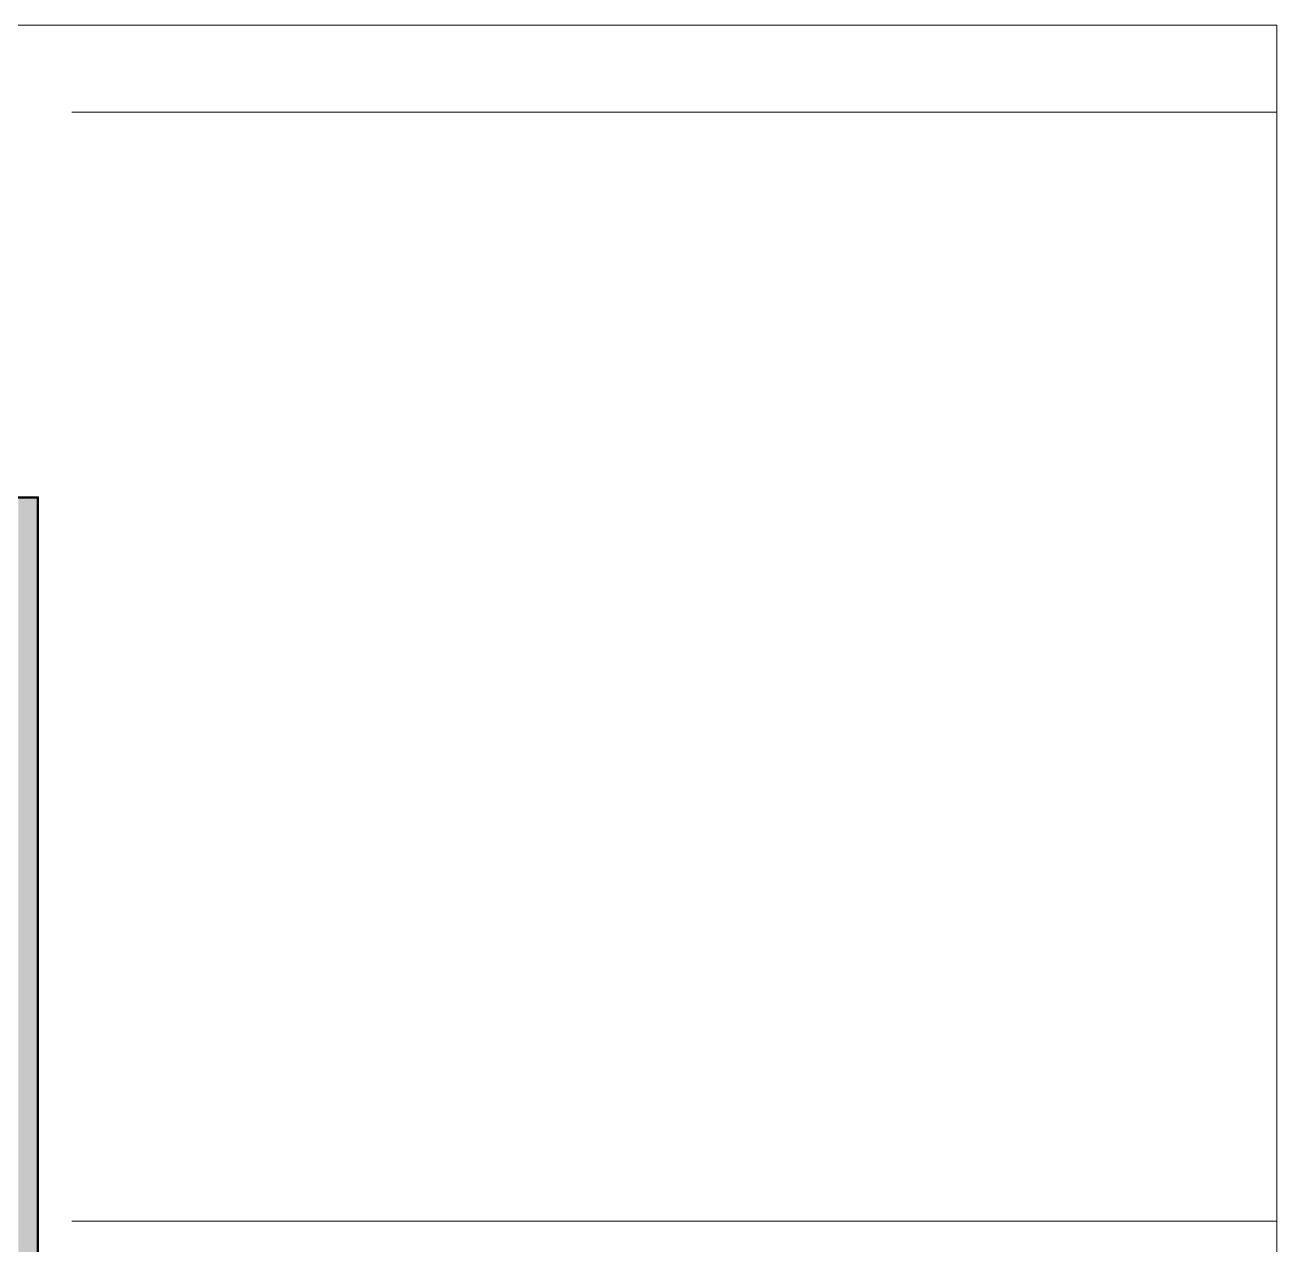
# Model space of a CAD drawing. Header units: millimetres. Extents: x 3991 to 282775, y -8553 to 29560.
# Drawn here: x 281177 to 282475, y 16975 to 18240 of the extents above; entities that cross this region are included whole.
import ezdxf

# ---------------------------------------------------------------- set-up
doc = ezdxf.new("R2010")
doc.units = ezdxf.units.MM
doc.linetypes.add('Осевая', pattern=[1587.5, 317.5, -238.125, 793.75, -238.125])
for name, color, linetype, lineweight in [('A-DETL-GENF', 7, 'Continuous', 9), ('I-WALL', 7, 'Continuous', 9), ('Оси', 7, 'Continuous', 9), ('Оси-2', 7, 'Осевая', 9)]:
    doc.layers.add(name, color=color, linetype=linetype, lineweight=lineweight)
doc.layers.add('A-WALL-1', color=7, linetype='Continuous', lineweight=25, true_color=0x3c3c3c)
doc.layers.add('A-WALL-FNSH-1', color=7, linetype='Continuous', lineweight=15, true_color=0x3c3c3c)

# ---------------------------------------------------------------- blocks, each defined once
blk = doc.blocks.new('DET_L_Линия разрыва - М100-30712819-Фрагмент 1_8')
at = {"layer": 'A-DETL-GENF'}
blk.add_line((0, 0), (2343.3, 0), dxfattribs=at)
blk = doc.blocks.new('DET_L_Линия разрыва - М100-30713053-Фрагмент 1_8')
at = {"layer": 'A-DETL-GENF'}
blk.add_line((2045, 0), (0, 0), dxfattribs=at)

msp = doc.modelspace()

# ---------------------------------------------------------------- hatches: boundary and pattern name
at = {"layer": 'I-WALL'}
h = msp.add_hatch(dxfattribs=at)
h.set_pattern_fill('FP_13', color=256, style=0, pattern_type=2)
h.set_pattern_definition([(0, (179771.858, 0), (60.96, 15.24), [5.029, -40.691, 5.029, -40.691, -243.84]), (0, (179771.858, 0), (60.96, 15.24), [-91.44, 5.029, -86.411, 5.029, -40.691, -106.68]), (0, (179771.858, 0), (60.96, 15.24), [-228.6, 5.029, -25.451, 5.029, -71.171]), (120, (179794.718, 7.62), (-43.6782272, 45.1729086), [5.029, -40.691, 5.029, -40.691, -243.84]), (120, (179794.718, 7.62), (-43.6782272, 45.1729086), [-91.44, 5.029, -86.411, 5.029, -40.691, -106.68]), (120, (179794.718, 7.62), (-43.6782272, 45.1729086), [-228.6, 5.029, -25.451, 5.029, -71.171]), (240, (179802.338, 38.1), (-17.2817728, -60.4129086), [5.029, -40.691, 5.029, -40.691, -243.84]), (240, (179802.338, 38.1), (-17.2817728, -60.4129086), [-91.44, 5.029, -86.411, 5.029, -40.691, -106.68]), (240, (179802.338, 38.1), (-17.2817728, -60.4129086), [-228.6, 5.029, -25.451, 5.029, -71.171])])
h.paths.add_polyline_path([(281186.4, 13557), (281189.9, 13557), (281189.9, 15050), (281177.9, 15050), (281177.9, 15045), (281169.9, 15045), (281169.9, 13557)])
h.paths.add_polyline_path([(281189.9, 16175), (281189.9, 17750), (281169.9, 17750), (281169.9, 16205), (281177.9, 16205), (281177.9, 16175)])

# ---------------------------------------------------------------- linework, layer by layer
at = {"layer": 'A-WALL-1'}
for p in [(280591.9, 17750), (281189.9, 16175)]:
    msp.add_line(p, (281189.9, 17750), dxfattribs=at)
at = {"layer": 'A-WALL-FNSH-1'}
for p, q in [((281190.9, 17751), (280592.9, 17751)), ((281190.9, 16175), (281190.9, 17751))]:
    msp.add_line(p, q, dxfattribs=at)
at = {"layer": 'Оси'}
for p, q in [((281225.3, 18150), (282475.3, 18150)), ((281225.3, 17000), (282475.3, 17000))]:
    msp.add_line(p, q, dxfattribs=at)
at = {"layer": 'Оси-2'}
for p, q in [((278116.8, 18150), (281225.3, 18150)), ((278116.8, 17000), (281225.3, 17000))]:
    msp.add_line(p, q, dxfattribs=at)

# ---------------------------------------------------------------- block references
at = {"layer": 'A-DETL-GENF'}
for name, rotation in [('DET_L_Линия разрыва - М100-30713053-Фрагмент 1_8', 180), ('DET_L_Линия разрыва - М100-30712819-Фрагмент 1_8', 269.9999999999999)]:
    msp.add_blockref(name, (282475.3, 18240.3), dxfattribs=dict(at, rotation=rotation))

doc.saveas('drawing.dxf')
